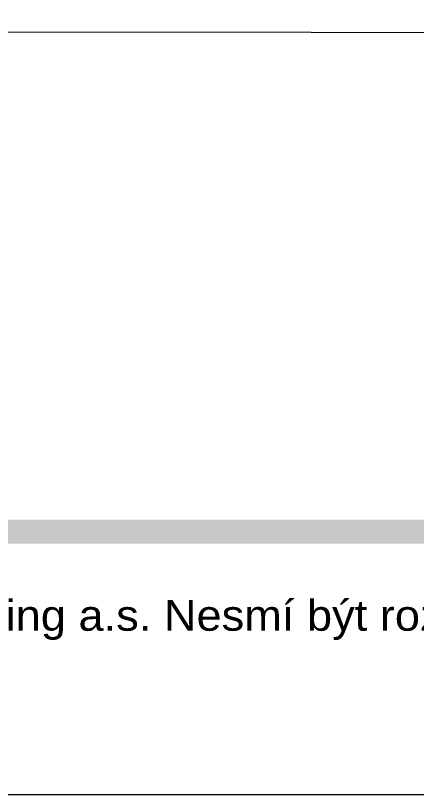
# Paper-space layout 'A3S' of a CAD drawing. Header units: millimetres. Extents: x -366 to 54, y 172 to 469.
# Drawn here: x -79.83 to -60.26, y 171.75 to 209.8 of the extents above; entities that cross this region are included whole.
import ezdxf
from ezdxf.enums import TextEntityAlignment as Align

# ---------------------------------------------------------------- set-up
doc = ezdxf.new("R2010")
doc.units = ezdxf.units.MM
doc.header["$LTSCALE"] = 0.5
doc.layers.add('Border', color=7, linetype='Continuous', lineweight=0)
doc.layers.add('Border_TextCZ', color=7, linetype='Continuous', lineweight=0)
for name, color, linetype in [('Border_TextCZAtr', 7, 'Continuous'), ('BorderBW', 7, 'Continuous'), ('BorderColor', 7, 'Continuous')]:
    doc.layers.add(name, color=color, linetype=linetype)
doc.styles.add('Arial Unicode', font='ARIALUNI.TTF', dxfattribs={"width": 1.428571, "height": 0.007})
doc.styles.add('Arial_4.0', font='arial.ttf', dxfattribs={"width": 0.9, "height": 4})
doc.styles.add('Arial_6.5', font='arial.ttf', dxfattribs={"width": 0.8, "height": 6.5})

# ---------------------------------------------------------------- blocks, each defined once
blk = doc.blocks.new('FluxA0')
at = {"layer": 'BorderColor', "linetype": 'Continuous', "lineweight": 0, "true_color": 0x005a78}
h = blk.add_hatch(color=146, dxfattribs=at)
h.dxf.hatch_style = 1
h.paths.add_polyline_path([(-137.089, 0.493, 0.914214), (-137.089, -0.507), (-121.346, -0.507, 0.914214), (-121.346, 0.493)])
at = {"layer": 'BorderColor', "linetype": 'Continuous', "lineweight": 0, "true_color": 0x00aaff}
h = blk.add_hatch(color=140, dxfattribs=at)
h.dxf.hatch_style = 1
h.paths.add_polyline_path([(-100.472, -0.507, -0.914214), (-100.472, 0.493), (-121.346, 0.493, -0.914214), (-121.346, -0.507)])
blk = doc.blocks.new('FluxA0bw')
at = {"layer": 'BorderBW', "linetype": 'Continuous', "lineweight": 0}
h = blk.add_hatch(color=7, dxfattribs=at)
h.dxf.hatch_style = 1
h.paths.add_polyline_path([(-0.54, 0.308), (-190.246, 0.308, 1), (-190.157, -0.692), (-0.451, -0.692, 1)])
blk = doc.blocks.new('A3S_v03_CZ')
at = {"layer": 'Border', "color": 7, "linetype": 'Continuous', "lineweight": 0, "flags": 128}
blk.add_lwpolyline([(0, 0), (420, 0), (420, 297), (0, 297)], close=True, dxfattribs=at)
at = {"layer": 'Border', "color": 7, "linetype": 'Continuous', "lineweight": 0}
blk.add_lwpolyline([(214.538, 8.246), (214.538, 37.305), (408.48, 37.159)], dxfattribs=at)
at = {"layer": 'BorderBW', "color": 7, "linetype": 'Continuous', "lineweight": 0}
blk.add_blockref('FluxA0bw', (408.505, 12.934), dxfattribs=at)
at = {"layer": 'BorderColor', "color": 7, "linetype": 'Continuous', "lineweight": 0}
blk.add_blockref('FluxA0', (408.505, 12.934), dxfattribs=at)
at = {"layer": 'Border_TextCZ', "color": 7, "linetype": 'Continuous', "lineweight": 0, "style": 'Arial Unicode', "width": 0.854103}
blk.add_text('UPOZORNĚNÍ! Tento výkres je majetkem fy. TRACTEBEL Engineering a.s. Nesmí být rozmnožován, ukazován ani předán třetí straně bez písemného souhlasu fy. TRACTEBEL Engineering a.s.', height=1.5, dxfattribs=at).set_placement((218.747, 7.996), (408.48, 7.996), align=Align.FIT)
at = {"layer": 'Border_TextCZAtr', "style": 'Arial_6.5', "width": 0.8}
blk.add_attdef('SUBJECT1', text='', height=4.55, dxfattribs=at).set_placement((358.232, 33.302), align=Align.MIDDLE_CENTER)
at = {"layer": 'Border_TextCZAtr', "style": 'Arial_4.0'}
blk.add_attdef('SUBJECT2', text='', height=2.8, dxfattribs=at).set_placement((358.232, 27.327), align=Align.MIDDLE_CENTER)
at = {"layer": 'Border_TextCZAtr', "style": 'Arial_4.0', "width": 0.9}
for tag, p in [('INDICATOR', (337.817, 16.733)), ('X', (366.681, 16.733)), ('NUMBER', (370.873, 16.733)), ('FOLIO', (393.682, 16.733)), ('REV', (403.831, 16.733))]:
    blk.add_attdef(tag, text='', height=2.8, dxfattribs=at).set_placement(p, align=Align.MIDDLE_LEFT)
at = {"layer": 'Border_TextCZAtr', "color": 7, "linetype": 'Continuous', "lineweight": 0, "style": 'Arial_4.0', "width": 0.9, "flags": 10}
blk.add_attdef('TP-', text='', height=2.8, dxfattribs=at).set_placement((360.822, 16.733), align=Align.MIDDLE_LEFT)

psp = doc.layouts.new('A3S')

# ---------------------------------------------------------------- block references
at = {"layer": 'Border'}
psp.add_blockref('A3S_v03_CZ', (-366.141, 171.752), dxfattribs=at)

doc.saveas('drawing.dxf')
